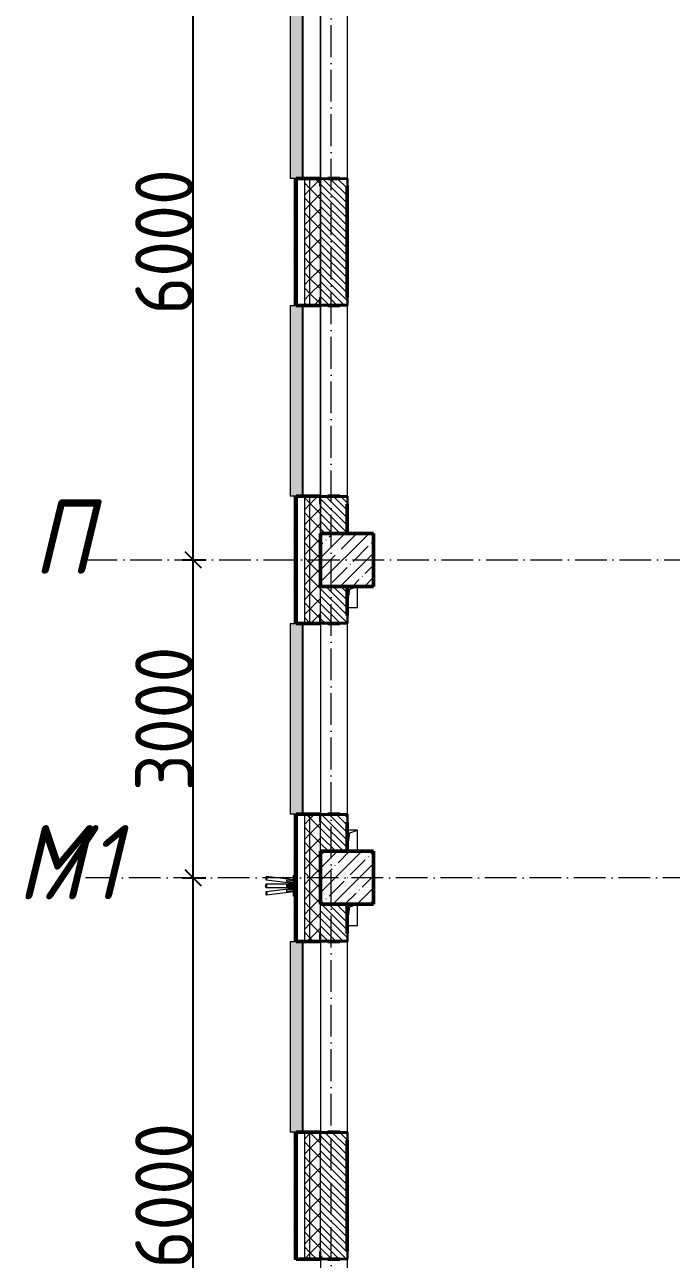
# Model space of a CAD drawing. Header units: millimetres. Extents: x -12989 to 629078, y -109036 to 555275.
# Drawn here: x 511324 to 517429, y 110665 to 122315 of the extents above; entities that cross this region are included whole.
import ezdxf

# ---------------------------------------------------------------- set-up
doc = ezdxf.new("R2010")
doc.units = ezdxf.units.MM
doc.linetypes.add('50_200_ШТРИХ_1Т_ш5_п1_п1_', pattern=[700, 500, -100, 0, -100])
for name, color, linetype, lineweight in [('A-____-____-DIMS', 7, 'Continuous', 9), ('A-GENM-____-MCUT', 7, 'Continuous', 25), ('A-GENM-____-OTLN', 7, 'Continuous', 9), ('A-GENM-____-OTLN-1', 7, 'Continuous', 25), ('A-GLAZ-____-OTLN', 7, 'Continuous', 9), ('A-WALL-____-MCUT-2', 7, 'Continuous', 50), ('A-WALL-____-MCUT-3', 7, 'Continuous', 9), ('A-WALL-____-OTLN', 7, 'Continuous', 9), ('A-WALL-____-PATT-1', 7, 'Continuous', 9), ('A-WALL-FNSH-MCUT-1', 7, 'Continuous', 9), ('S-COLS-____-MCUT', 7, 'Continuous', 50), ('S-COLS-____-OTLN', 7, 'Continuous', 9), ('S-GRID-____-IDEN', 7, 'Continuous', 9), ('S-GRID-____-OTLN-1', 7, '50_200_ШТРИХ_1Т_ш5_п1_п1_', 9)]:
    doc.layers.add(name, color=color, linetype=linetype, lineweight=lineweight)
doc.layers.add('A-GLAZ-____-OTLN-1', color=7, linetype='Continuous', lineweight=9, true_color=0xc0c0c0)
doc.styles.add('ISOCPEUR_I', font='isocpeui.ttf', dxfattribs={"width": 0.9, "height": 2.5})
doc.styles.add('ISOCPEUR_I_9', font='isocpeui.ttf', dxfattribs={"width": 0.9, "height": 250})
doc.styles.add('СПДС', font='isocpeur.ttf', dxfattribs={"width": 0.9})
doc.dimstyles.new('ISO-2_5_0_9К_БОЛЬШОЙ_ОСИ', dxfattribs={"dimscale": 304.8, "dimtxt": 248.995294, "dimasz": 0.492126, "dimexe": 0.393701, "dimexo": 0, "dimgap": 0, "dimtad": 1, "dimdec": 0, "dimzin": 0, "dimdsep": 46, "dimtxsty": 'ISOCPEUR_I_9', "dimblk1": 'OBLIQUE', "dimblk2": 'OBLIQUE', "dimsah": 1, "dimcen": 0.09, "dimdle": 0.393701, "dimazin": 0, "dimtfac": 1, "dimtdec": 4, "dimtix": 1, "dimtmove": 0, "dimatfit": 3, "dimfxl": 1, "dimtvp": 1, "dimtolj": 1, "dimtzin": 0, "dimarcsym": 2})
pattern_1 = [(45, (516567.8, 90784.41), (-70.71068, 70.71068), []), (135, (516567.8, 90784.41), (-70.71068, -70.71068), [])]
pattern_2 = [(135, (516567.8, 90784.41), (-35.35534, -35.35534), [])]
pattern_3 = [(45, (516567.8, 90784.41), (-85.5366, 85.5366), []), (45, (516624.82, 90784.41), (-85.5366, 85.5366), [])]

# ---------------------------------------------------------------- blocks, each defined once
blk = doc.blocks.new('BSC_Колонна _Прямоугольная - 500х500-V38-АР1_План отверстий 2 этажа в осях 1-64_А-ГГ')
at = {"layer": 'S-COLS-____-OTLN'}
h = blk.add_hatch(dxfattribs=at)
h.set_pattern_fill('FP_67', color=256, style=0, pattern_type=2)
h.set_pattern_definition([(45, (2200, -26481.04), (-114.0493, 114.0493), []), (45, (2314.05, -26481.04), (-114.0493, 114.0493), [201.613, -40.323, 3.353, -36.97])])
h.paths.add_polyline_path([(-250, -250), (250, -250), (250, 250), (-250, 250), (-250, 55)], flags=0)
at = {"layer": 'S-COLS-____-MCUT'}
for p, q in [((250, 250), (-250, 250)), ((-250, 250), (-250, -250)), ((250, -250), (250, 250)), ((-250, -250), (250, -250))]:
    blk.add_line(p, q, dxfattribs=at)
blk = doc.blocks.new('BSC_Колонна _Прямоугольная - 500х500-V44-АР1_План отверстий 2 этажа в осях 1-64_А-ГГ')
at = {"layer": 'S-COLS-____-OTLN'}
h = blk.add_hatch(dxfattribs=at)
h.set_pattern_fill('FP_73', color=256, style=0, pattern_type=2)
h.set_pattern_definition([(45, (2200, -23481.04), (-114.0493, 114.0493), []), (45, (2314.05, -23481.04), (-114.0493, 114.0493), [201.613, -40.323, 3.353, -36.97])])
h.paths.add_polyline_path([(-250, -250), (250, -250), (250, 250), (-250, 250)], flags=0)
at = {"layer": 'S-COLS-____-MCUT'}
for p, q in [((250, 250), (-250, 250)), ((-250, 250), (-250, -250)), ((250, -250), (250, 250)), ((-250, -250), (250, -250))]:
    blk.add_line(p, q, dxfattribs=at)
blk = doc.blocks.new('Фахверк_СКБ_Уголок - 250_2700-27497298-АР1_План отверстий 2 этажа в осях 1-64_А-ГГ')
at = {"layer": 'A-GENM-____-MCUT'}
for p, q in [((200, 181), (125, 181)), ((125, 181), (125, 106)), ((131, 106), (131, 175)), ((131, 175), (200, 175)), ((200, 175), (200, 181)), ((125, 106), (131, 106)), ((131, -6), (125, -6)), ((125, -6), (125, -81)), ((125, -81), (200, -81)), ((131, -75), (131, -6)), ((200, -75), (131, -75)), ((200, -81), (200, -75))]:
    blk.add_line(p, q, dxfattribs=at)
blk = doc.blocks.new('AR_Отверстие прямоугольное _в плите_ - AR_Отверстие прямоугольное _в плите_-30510733-АР1_План отверстий 2 этажа в осях 1-64_А-ГГ')
at = {"layer": 'A-GENM-____-OTLN'}
for p, q in [((-50, -100), (-25, 75)), ((-25, 75), (50, 100)), ((50, -100), (50, 100)), ((-50, -100), (50, -100))]:
    blk.add_line(p, q, dxfattribs=at)
blk = doc.blocks.new('AR_Отверстие прямоугольное _в плите_ - AR_Отверстие прямоугольное _в плите_-V158-АР1_План отверстий 2 этажа в осях 1-64_А-ГГ')
at = {"layer": 'A-GENM-____-OTLN'}
for p, q in [((50, 100), (-50, 100)), ((-50, -100), (-25, 75)), ((-25, 75), (50, 100)), ((50, -100), (50, 100))]:
    blk.add_line(p, q, dxfattribs=at)
blk = doc.blocks.new('Отлив_СКБ - Отлив витража_120_НВФ-31885689-АР1_План отверстий 2 этажа в осях 1-64_А-ГГ')
at = {"layer": 'A-GLAZ-____-OTLN-1'}
for points in [[(1800, 2), (1800, 120), (0, 120), (0, 2), (1103, 2)], [(1103, 0), (1800, 0), (1800, 2), (0, 2), (0, 0)]]:
    blk.add_hatch(color=256, dxfattribs=at).paths.add_polyline_path(points, flags=0)
at = {"layer": 'A-GLAZ-____-OTLN'}
for p, q in [((0, 83), (0, 120)), ((1800, 120), (0, 120)), ((1800, 120), (1800, 83)), ((0, 2), (1800, 2)), ((1800, 0), (0, 0))]:
    blk.add_line(p, q, dxfattribs=at)
blk = doc.blocks.new('Указатель_Флаги_По грани - Указатель_Флаги_По грани-31763482-АР1_План отверстий 2 этажа в осях 1-64_А-ГГ')
at = {"layer": 'A-GENM-____-OTLN'}
for p, q in [((-2963, 23463), (-2705, 23431)), ((-2705, 23421), (-2963, 23421)), ((-2705, 23461), (-2959, 23492)), ((-2769, 23449), (-2705, 23441)), ((-2705, 23451), (-2768, 23459)), ((-2705, 23307), (-2705, 23505)), ((-2705, 23505), (-2700, 23505)), ((-2963, 23391), (-2705, 23391)), ((-2705, 23381), (-2963, 23349)), ((-2959, 23320), (-2705, 23351)), ((-2705, 23411), (-2769, 23411)), ((-2769, 23401), (-2705, 23401)), ((-2705, 23371), (-2769, 23363)), ((-2768, 23353), (-2705, 23361)), ((-2700, 23307), (-2705, 23307))]:
    blk.add_line(p, q, dxfattribs=at)
for centre, major_axis, start_param, end_param in [((-2963, 23406), (0, 15), 4.712389, 7.853982), ((-2961, 23478), (1.8, 14.9), 1.570796, 4.712389), ((-2961, 23478), (1.8, 14.9), 4.712389, 7.853982), ((-2963, 23406), (0, 15), 1.570796, 4.712389), ((-2961, 23335), (-1.8, 14.9), 4.712389, 7.853982), ((-2961, 23335), (-1.8, 14.9), 1.570796, 4.712389)]:
    blk.add_ellipse(centre, major_axis=major_axis, ratio=0.422618, start_param=start_param, end_param=end_param, dxfattribs=at)
for points, knots in [([(-2768, 23459), (-2768, 23459), (-2768, 23459), (-2769, 23459), (-2770, 23459), (-2771, 23458), (-2771, 23458), (-2772, 23456), (-2773, 23455), (-2773, 23454)], [0.5555556, 0.5555556, 0.5555556, 0.5555556, 0.5833333, 0.6111111, 0.6666667, 0.7222222, 0.7777778, 0.8888889, 1, 1, 1, 1]), ([(-2773, 23454), (-2773, 23454), (-2773, 23452), (-2772, 23451), (-2772, 23450), (-2771, 23450), (-2770, 23449), (-2770, 23449), (-2769, 23449), (-2769, 23449)], [0, 0, 0, 0, 0.1111111, 0.2222222, 0.2777778, 0.3333333, 0.3888889, 0.4166667, 0.4444444, 0.4444444, 0.4444444, 0.4444444]), ([(-2769, 23411), (-2769, 23411), (-2770, 23411), (-2770, 23411), (-2770, 23411), (-2771, 23411), (-2771, 23410), (-2772, 23409), (-2773, 23408), (-2773, 23407), (-2773, 23406)], [0.5555556, 0.5555556, 0.5555556, 0.5555556, 0.5833333, 0.6111111, 0.6388889, 0.6666667, 0.7222222, 0.7777778, 0.8888889, 1, 1, 1, 1]), ([(-2773, 23406), (-2773, 23405), (-2773, 23404), (-2772, 23403), (-2772, 23402), (-2771, 23401), (-2770, 23401), (-2770, 23401), (-2769, 23401), (-2769, 23401)], [0, 0, 0, 0, 0.1111111, 0.2222222, 0.2777778, 0.3333333, 0.3888889, 0.4166667, 0.4444444, 0.4444444, 0.4444444, 0.4444444]), ([(-2769, 23363), (-2769, 23363), (-2770, 23363), (-2770, 23363), (-2771, 23363), (-2772, 23362), (-2772, 23361), (-2773, 23360), (-2773, 23358), (-2773, 23358)], [0.5555556, 0.5555556, 0.5555556, 0.5555556, 0.5833333, 0.6111111, 0.6666667, 0.7222222, 0.7777778, 0.8888889, 1, 1, 1, 1]), ([(-2773, 23358), (-2773, 23357), (-2772, 23356), (-2771, 23355), (-2771, 23354), (-2770, 23353), (-2769, 23353), (-2768, 23353), (-2768, 23353), (-2768, 23353)], [0, 0, 0, 0, 0.1111111, 0.2222222, 0.2777778, 0.3333333, 0.3888889, 0.4166667, 0.4444444, 0.4444444, 0.4444444, 0.4444444])]:
    blk.add_open_spline(points, degree=3, knots=knots, dxfattribs=at)
blk = doc.blocks.new('_Oblique')
at = {"color": 0, "linetype": 'ByBlock', "lineweight": -2}
blk.add_line((-0.5, -0.5), (0.5, 0.5), dxfattribs=at)
blk = doc.blocks.new('*D2950')
at = {"layer": 'A-____-____-DIMS', "color": 0, "lineweight": -2, "transparency": 16777216}
for p, q in [((280119, -69502), (280119, -63262)), ((280013, -63382), (280239, -63382)), ((280013, -69382), (280239, -69382))]:
    blk.add_line(p, q, dxfattribs=at)
at = {"layer": 'Defpoints', "color": 0, "transparency": 16777216}
for p in [(280013, -63382), (280119, -63382), (280013, -69382)]:
    blk.add_point(p, dxfattribs=at)
at = {"layer": 'A-____-____-DIMS', "color": 0, "lineweight": -2, "transparency": 16777216, "xscale": 150, "yscale": 150, "zscale": 150}
for p, rotation in [((280119, -63382), 90), ((280119, -69382), 270)]:
    blk.add_blockref('_Oblique', p, dxfattribs=dict(at, rotation=rotation))
at = {"layer": 'A-____-____-DIMS', "color": 0, "transparency": 16777216, "insert": (279845, -66382), "char_height": 548.6, "attachment_point": 5, "rotation": 90, "style": 'СПДС'}
blk.add_mtext('\\A1;6000', dxfattribs=at)
blk = doc.blocks.new('*D2951')
at = {"layer": 'A-____-____-DIMS', "color": 0, "lineweight": -2, "transparency": 16777216}
for p, q in [((280119, -63502), (280119, -60262)), ((280013, -60382), (280239, -60382)), ((280013, -63382), (280239, -63382))]:
    blk.add_line(p, q, dxfattribs=at)
at = {"layer": 'Defpoints', "color": 0, "transparency": 16777216}
for p in [(280013, -60382), (280119, -60382), (280013, -63382)]:
    blk.add_point(p, dxfattribs=at)
at = {"layer": 'A-____-____-DIMS', "color": 0, "lineweight": -2, "transparency": 16777216, "xscale": 150, "yscale": 150, "zscale": 150}
for p, rotation in [((280119, -60382), 90), ((280119, -63382), 270)]:
    blk.add_blockref('_Oblique', p, dxfattribs=dict(at, rotation=rotation))
at = {"layer": 'A-____-____-DIMS', "color": 0, "transparency": 16777216, "insert": (279845, -61882), "char_height": 548.6, "attachment_point": 5, "rotation": 90, "style": 'СПДС'}
blk.add_mtext('\\A1;3000', dxfattribs=at)
blk = doc.blocks.new('*D2952')
at = {"layer": 'A-____-____-DIMS', "color": 0, "lineweight": -2, "transparency": 16777216}
for p, q in [((280119, -60502), (280119, -54262)), ((280013, -54382), (280239, -54382)), ((280013, -60382), (280239, -60382))]:
    blk.add_line(p, q, dxfattribs=at)
at = {"layer": 'Defpoints', "color": 0, "transparency": 16777216}
for p in [(280013, -54382), (280119, -54382), (280013, -60382)]:
    blk.add_point(p, dxfattribs=at)
at = {"layer": 'A-____-____-DIMS', "color": 0, "lineweight": -2, "transparency": 16777216, "xscale": 150, "yscale": 150, "zscale": 150}
for p, rotation in [((280119, -54382), 90), ((280119, -60382), 270)]:
    blk.add_blockref('_Oblique', p, dxfattribs=dict(at, rotation=rotation))
at = {"layer": 'A-____-____-DIMS', "color": 0, "transparency": 16777216, "insert": (279845, -57382), "char_height": 548.6, "attachment_point": 5, "rotation": 90, "style": 'СПДС'}
blk.add_mtext('\\A1;6000', dxfattribs=at)
blk = doc.blocks.new('3эт')
at = {"layer": 'S-GRID-____-OTLN-1', "color": 251, "ltscale": 0.6, "true_color": 0x636466}
for p, q in [((281420.7, -91346.1), (281420.7, -36982.5)), ((279101.9, -60382.4), (310478.4, -60382.4)), ((310478.4, -63382.4), (279101.9, -63382.4))]:
    blk.add_line(p, q, dxfattribs=at)
at = {"layer": 'S-GRID-____-IDEN', "char_height": 700, "attachment_point": 1, "style": 'ISOCPEUR_I'}
for s, insert, width in [('\\fISOCPEUR|b0|i1|c204|p34|;\\W.9;П', (278606.7, -59814.8), 223.671), ('\\fISOCPEUR|b0|i1|c204|p34|;\\W.9;М', (278457.1, -62885.4), 252.532), ('/1', (278665.5, -62885.4), 346.329)]:
    blk.add_mtext(s, dxfattribs=dict(at, insert=insert, width=width))
at = {"layer": 'A-____-____-DIMS'}
for base, p1, p2, override, picture, middle in [((280119.3, -54382.4), (280013.2, -60382.4), (280013.2, -54382.4), {"dimtxt": 1.8, "dimpost": '<>', "dimtxsty": 'СПДС', "dimfxl": 6000}, '*D2952', (279845, -57382.4)), ((280119.3, -60382.4), (280013.2, -63382.4), (280013.2, -60382.4), {"dimtxt": 1.8, "dimpost": '<>', "dimtxsty": 'СПДС', "dimfxl": 3000}, '*D2951', (279845, -61882.4)), ((280119.3, -63382.4), (280013.2, -69382.4), (280013.2, -63382.4), {"dimtxt": 1.8, "dimpost": '<>', "dimtxsty": 'СПДС', "dimfxl": 6000}, '*D2950', (279845, -66382.4))]:
    dim = blk.add_linear_dim(base=base, p1=p1, p2=p2, angle=90, dimstyle='ISO-2_5_0_9К_БОЛЬШОЙ_ОСИ', override=override, dxfattribs=at)
    dim.commit()
    dim.dimension.update_dxf_attribs({"geometry": picture, "text_midpoint": middle})

msp = doc.modelspace()

# ---------------------------------------------------------------- hatches: boundary and pattern name
at = {"layer": 'A-WALL-____-PATT-1'}
h = msp.add_hatch(dxfattribs=at)
h.set_pattern_fill('FP_1', color=256, style=0, pattern_type=2)
h.set_pattern_definition(pattern_1)
h.paths.add_polyline_path([(513967.7976, 117515.4504), (514017.7976, 117515.4504), (514017.7976, 117865.4504), (513967.7976, 117865.4504)], flags=0)
h.paths.add_polyline_path([(513967.7976, 119665.4504), (514017.7976, 119665.4504), (514017.7976, 120865.4504), (513967.7976, 120865.4504)], flags=0)
h.paths.add_polyline_path([(513967.7976, 122665.4504), (514017.7976, 122665.4504), (514017.7976, 123015.4504), (513967.7976, 123015.4504)], flags=0)
h = msp.add_hatch(dxfattribs=at)
h.set_pattern_fill('FP_1', color=256, style=0, pattern_type=2)
h.set_pattern_definition(pattern_1)
h.paths.add_polyline_path([(514117.7976, 117515.4504), (514117.7976, 117790.4504), (514111.7976, 117790.4504), (514111.7976, 117865.4504), (514017.7976, 117865.4504), (514017.7976, 117515.4504), (514111.7976, 117515.4504)], flags=0)
h.paths.add_polyline_path([(514111.7976, 119665.4504), (514111.7976, 119740.4504), (514117.7976, 119740.4504), (514117.7976, 120790.4504), (514111.7976, 120790.4504), (514111.7976, 120865.4504), (514017.7976, 120865.4504), (514017.7976, 119665.4504)], flags=0)
h.paths.add_polyline_path([(514111.7976, 122665.4504), (514111.7976, 122740.4504), (514117.7976, 122740.4504), (514117.7976, 123015.4504), (514017.7976, 123015.4504), (514017.7976, 122665.4504)], flags=0)
h = msp.add_hatch(dxfattribs=at)
h.set_pattern_fill('FP_6', color=256, style=0, pattern_type=2)
h.set_pattern_definition(pattern_2)
h.paths.add_polyline_path([(514367.7976, 117515.4504), (514367.7976, 117859.4504), (514298.7976, 117859.4504), (514298.7976, 117865.4504), (514186.7976, 117865.4504), (514186.7976, 117859.4504), (514117.7976, 117859.4504), (514117.7976, 117515.4504)], flags=0)
h.paths.add_polyline_path([(514298.7976, 119665.4504), (514298.7976, 119671.4504), (514367.7976, 119671.4504), (514367.7976, 120859.4504), (514298.7976, 120859.4504), (514298.7976, 120865.4504), (514186.7976, 120865.4504), (514186.7976, 120859.4504), (514117.7976, 120859.4504), (514117.7976, 119671.4504), (514186.7976, 119671.4504), (514186.7976, 119665.4504)], flags=0)
h.paths.add_polyline_path([(514298.7976, 122665.4504), (514298.7976, 122671.4504), (514367.7976, 122671.4504), (514367.7976, 123015.4504), (514117.7976, 123015.4504), (514117.7976, 122671.4504), (514186.7976, 122671.4504), (514186.7976, 122665.4504)], flags=0)
h = msp.add_hatch(dxfattribs=at)
h.set_pattern_fill('FP_3', color=256, style=0, pattern_type=2)
h.set_pattern_definition(pattern_3)
h.paths.add_polyline_path([(513887.7976, 117590.4504), (513887.7976, 117865.4504), (513867.7976, 117865.4504), (513867.7976, 117590.4504)], flags=0)
h.paths.add_polyline_path([(513867.7976, 119665.4504), (513887.7976, 119665.4504), (513887.7976, 120865.4504), (513867.7976, 120865.4504)], flags=0)
h.paths.add_polyline_path([(513887.7976, 122665.4504), (513887.7976, 122845.4504), (513867.7976, 122845.4504), (513867.7976, 122665.4504)], flags=0)
h = msp.add_hatch(dxfattribs=at)
h.set_pattern_fill('FP_3', color=256, style=0, pattern_type=2)
h.set_pattern_definition(pattern_3)
h.paths.add_polyline_path([(513867.7976, 100300.4504), (513887.7976, 100300.4504), (513887.7976, 102615.4504), (513867.7976, 102615.4504), (513867.7976, 101840.245)], flags=0)
h.paths.add_polyline_path([(513887.7976, 104415.4504), (513887.7976, 105865.4504), (513867.7976, 105865.4504), (513867.7976, 104415.4504)], flags=0)
h.paths.add_polyline_path([(513887.7976, 107665.4504), (513887.7976, 108865.4504), (513867.7976, 108865.4504), (513867.7976, 107665.4504)], flags=0)
h.paths.add_polyline_path([(513867.7976, 110665.4504), (513887.7976, 110665.4504), (513887.7976, 111865.4504), (513867.7976, 111865.4504)], flags=0)
h.paths.add_polyline_path([(513887.7976, 113665.4504), (513887.7976, 114865.4504), (513867.7976, 114865.4504), (513867.7976, 113665.4504)], flags=0)
h.paths.add_polyline_path([(513887.7976, 116665.4504), (513887.7976, 117590.4504), (513867.7976, 117590.4504), (513867.7976, 116665.4504)], flags=0)
h = msp.add_hatch(dxfattribs=at)
h.set_pattern_fill('FP_1', color=256, style=0, pattern_type=2)
h.set_pattern_definition(pattern_1)
h.paths.add_polyline_path([(514017.7976, 100300.4504), (514017.7976, 102615.4504), (513967.7976, 102615.4504), (513967.7976, 100300.4504)], flags=0)
h.paths.add_polyline_path([(514017.7976, 104415.4504), (514017.7976, 105865.4504), (513967.7976, 105865.4504), (513967.7976, 104415.4504)], flags=0)
h.paths.add_polyline_path([(514017.7976, 107665.4504), (514017.7976, 108865.4504), (513967.7976, 108865.4504), (513967.7976, 107665.4504)], flags=0)
h.paths.add_polyline_path([(513967.7976, 110665.4504), (514017.7976, 110665.4504), (514017.7976, 111865.4504), (513967.7976, 111865.4504)], flags=0)
h.paths.add_polyline_path([(514017.7976, 113665.4504), (514017.7976, 114865.4504), (513967.7976, 114865.4504), (513967.7976, 113665.4504)], flags=0)
h.paths.add_polyline_path([(514017.7976, 116665.4504), (514017.7976, 117515.4504), (513967.7976, 117515.4504), (513967.7976, 116665.4504)], flags=0)
h = msp.add_hatch(dxfattribs=at)
h.set_pattern_fill('FP_1', color=256, style=0, pattern_type=2)
h.set_pattern_definition(pattern_1)
h.paths.add_polyline_path([(514017.7976, 100300.4504), (514117.7976, 100300.4504), (514117.7976, 102540.4504), (514111.7976, 102540.4504), (514111.7976, 102615.4504), (514017.7976, 102615.4504), (514017.7976, 100315.4504)], flags=0)
h.paths.add_polyline_path([(514111.7976, 104415.4504), (514111.7976, 104490.4504), (514117.7976, 104490.4504), (514117.7976, 105790.4504), (514111.7976, 105790.4504), (514111.7976, 105865.4504), (514017.7976, 105865.4504), (514017.7976, 104415.4504)], flags=0)
h.paths.add_polyline_path([(514111.7976, 107665.4504), (514111.7976, 107740.4504), (514117.7976, 107740.4504), (514117.7976, 108790.4504), (514111.7976, 108790.4504), (514111.7976, 108865.4504), (514017.7976, 108865.4504), (514017.7976, 107665.4504)], flags=0)
h.paths.add_polyline_path([(514017.7976, 110665.4504), (514111.7976, 110665.4504), (514111.7976, 110740.4504), (514117.7976, 110740.4504), (514117.7976, 111790.4504), (514111.7976, 111790.4504), (514111.7976, 111865.4504), (514017.7976, 111865.4504), (514017.7976, 110671.4504)], flags=0)
h.paths.add_polyline_path([(514111.7976, 113665.4504), (514111.7976, 113740.4504), (514117.7976, 113740.4504), (514117.7976, 114790.4504), (514111.7976, 114790.4504), (514111.7976, 114865.4504), (514017.7976, 114865.4504), (514017.7976, 113665.4504)], flags=0)
h.paths.add_polyline_path([(514017.7976, 116665.4504), (514111.7976, 116665.4504), (514111.7976, 116740.4504), (514117.7976, 116740.4504), (514117.7976, 117515.4504), (514017.7976, 117515.4504), (514017.7976, 116671.4504)], flags=0)
h = msp.add_hatch(dxfattribs=at)
h.set_pattern_fill('FP_6', color=256, style=0, pattern_type=2)
h.set_pattern_definition(pattern_2)
h.paths.add_polyline_path([(514117.7976, 114515.4504), (514367.7976, 114515.4504), (514367.7976, 114859.4504), (514298.7976, 114859.4504), (514298.7976, 114865.4504), (514186.7976, 114865.4504), (514186.7976, 114859.4504), (514117.7976, 114859.4504), (514117.7976, 114740.1549)], flags=0)
h.paths.add_polyline_path([(514298.7976, 116665.4504), (514298.7976, 116671.4504), (514367.7976, 116671.4504), (514367.7976, 117015.4504), (514117.7976, 117015.4504), (514117.7976, 116671.4504), (514186.7976, 116671.4504), (514186.7976, 116665.4504)], flags=0)
h = msp.add_hatch(dxfattribs=at)
h.set_pattern_fill('FP_6', color=256, style=0, pattern_type=2)
h.set_pattern_definition(pattern_2)
h.paths.add_polyline_path([(514117.7976, 108515.4504), (514367.7976, 108515.4504), (514367.7976, 108859.4504), (514298.7976, 108859.4504), (514298.7976, 108865.4504), (514186.7976, 108865.4504), (514186.7976, 108859.4504), (514117.7976, 108859.4504), (514117.7976, 108720.1969)], flags=0)
h.paths.add_polyline_path([(514298.7976, 110665.4504), (514298.7976, 110671.4504), (514367.7976, 110671.4504), (514367.7976, 111859.4504), (514298.7976, 111859.4504), (514298.7976, 111865.4504), (514186.7976, 111865.4504), (514186.7976, 111859.4504), (514117.7976, 111859.4504), (514117.7976, 110671.4504), (514186.7976, 110671.4504), (514186.7976, 110665.4504)], flags=0)
h.paths.add_polyline_path([(514298.7976, 113665.4504), (514298.7976, 113671.4504), (514367.7976, 113671.4504), (514367.7976, 114015.4504), (514117.7976, 114015.4504), (514117.7976, 113671.4504), (514186.7976, 113671.4504), (514186.7976, 113665.4504)], flags=0)

# ---------------------------------------------------------------- linework, layer by layer
at = {"layer": 'A-WALL-____-MCUT-2'}
for p, q in [((514111.7976, 120865.4504), (513887.7976, 120865.4504)), ((513887.7976, 120865.4504), (513887.7976, 119665.4504)), ((513887.7976, 119665.4504), (513887.7976, 120865.4504)), ((514298.7976, 120865.4504), (514186.7976, 120865.4504)), ((514367.7976, 119740.4504), (514367.7976, 120790.4504)), ((513887.7976, 119665.4504), (514111.7976, 119665.4504)), ((514186.7976, 119665.4504), (514298.7976, 119665.4504)), ((514111.7976, 117865.4504), (513887.7976, 117865.4504)), ((513887.7976, 117590.4504), (513887.7976, 117865.4504)), ((513887.7976, 116665.4504), (513887.7976, 117865.4504)), ((514298.7976, 117865.4504), (514186.7976, 117865.4504)), ((514367.7976, 117515.4504), (514367.7976, 117790.4504)), ((514367.7976, 116740.4504), (514367.7976, 117015.4504)), ((513887.7976, 116665.4504), (514111.7976, 116665.4504)), ((514186.7976, 116665.4504), (514298.7976, 116665.4504)), ((514111.7976, 114865.4504), (513887.7976, 114865.4504)), ((513887.7976, 114865.4504), (513887.7976, 113665.4504)), ((514298.7976, 114865.4504), (514186.7976, 114865.4504)), ((514367.7976, 114515.4504), (514367.7976, 114790.4504)), ((514367.7976, 113740.4504), (514367.7976, 114015.4504)), ((513887.7976, 113665.4504), (514111.7976, 113665.4504)), ((514186.7976, 113665.4504), (514298.7976, 113665.4504)), ((514111.7976, 111865.4504), (513887.7976, 111865.4504)), ((513887.7976, 111865.4504), (513887.7976, 110665.4504)), ((514298.7976, 111865.4504), (514186.7976, 111865.4504)), ((514367.7976, 110740.4504), (514367.7976, 111790.4504)), ((513887.7976, 110665.4504), (514111.7976, 110665.4504)), ((514186.7976, 110665.4504), (514298.7976, 110665.4504))]:
    msp.add_line(p, q, dxfattribs=at)
at = {"layer": 'A-WALL-____-MCUT-3'}
for p, q in [((513967.7976, 119665.4504), (513967.7976, 120865.4504)), ((514017.7976, 119665.4504), (514017.7976, 120865.4504)), ((514117.7976, 120790.4504), (514117.7976, 119740.4504)), ((514117.7976, 119740.4504), (514117.7976, 120790.4504)), ((513967.7976, 116665.4504), (513967.7976, 117865.4504)), ((514017.7976, 116665.4504), (514017.7976, 117865.4504)), ((514117.7976, 117790.4504), (514117.7976, 117515.4504)), ((514117.7976, 117515.4504), (514117.7976, 117790.4504)), ((514117.7976, 116740.4504), (514117.7976, 117015.4504)), ((513967.7976, 113665.4504), (513967.7976, 114865.4504)), ((514017.7976, 113665.4504), (514017.7976, 114865.4504)), ((514117.7976, 114515.4504), (514117.7976, 114790.4504)), ((514117.7976, 113740.4504), (514117.7976, 114015.4504)), ((513967.7976, 110665.4504), (513967.7976, 111865.4504)), ((514017.7976, 110665.4504), (514017.7976, 111865.4504)), ((514117.7976, 110740.4504), (514117.7976, 111790.4504))]:
    msp.add_line(p, q, dxfattribs=at)
at = {"layer": 'A-WALL-____-OTLN'}
for p, q in [((514117.7976, 120865.4504), (514117.7976, 122665.4504)), ((514117.7976, 122665.4504), (514117.7976, 120865.4504)), ((514367.7976, 122665.4504), (514367.7976, 120865.4504)), ((514117.7976, 117865.4504), (514117.7976, 119665.4504)), ((514117.7976, 119665.4504), (514117.7976, 117865.4504)), ((514367.7976, 119665.4504), (514367.7976, 117865.4504)), ((514117.7976, 116665.4504), (514117.7976, 114865.4504)), ((514367.7976, 116665.4504), (514367.7976, 114865.4504)), ((514117.7976, 113665.4504), (514117.7976, 111865.4504)), ((514367.7976, 113665.4504), (514367.7976, 111865.4504)), ((514117.7976, 110665.4504), (514117.7976, 108865.4504)), ((514367.7976, 110665.4504), (514367.7976, 108865.4504))]:
    msp.add_line(p, q, dxfattribs=at)
at = {"layer": 'A-WALL-FNSH-MCUT-1'}
for p, q in [((513867.7976, 120865.4504), (513867.7976, 119665.4504)), ((513887.7976, 120865.4504), (513867.7976, 120865.4504)), ((513867.7976, 119665.4504), (513887.7976, 119665.4504)), ((513867.7976, 117865.4504), (513867.7976, 117590.4504)), ((513887.7976, 117865.4504), (513867.7976, 117865.4504)), ((513867.7976, 117590.4504), (513867.7976, 116665.4504)), ((513867.7976, 116665.4504), (513887.7976, 116665.4504)), ((513867.7976, 114865.4504), (513867.7976, 113665.4504)), ((513887.7976, 114865.4504), (513867.7976, 114865.4504)), ((513867.7976, 113665.4504), (513887.7976, 113665.4504)), ((513867.7976, 111865.4504), (513867.7976, 110665.4504)), ((513887.7976, 111865.4504), (513867.7976, 111865.4504)), ((513867.7976, 110665.4504), (513887.7976, 110665.4504))]:
    msp.add_line(p, q, dxfattribs=at)

# ---------------------------------------------------------------- block references
msp.add_blockref('3эт', (232797.0902, 177647.8646))
at = {"layer": 'A-GENM-____-OTLN'}
for name, p in [('AR_Отверстие прямоугольное _в плите_ - AR_Отверстие прямоугольное _в плите_-30510733-АР1_План отверстий 2 этажа в осях 1-64_А-ГГ', (514417.7976, 116915.4504)), ('AR_Отверстие прямоугольное _в плите_ - AR_Отверстие прямоугольное _в плите_-V158-АР1_План отверстий 2 этажа в осях 1-64_А-ГГ', (514417.7976, 114615.4504)), ('Указатель_Флаги_По грани - Указатель_Флаги_По грани-31763482-АР1_План отверстий 2 этажа в осях 1-64_А-ГГ', (516567.7976, 90784.4085)), ('AR_Отверстие прямоугольное _в плите_ - AR_Отверстие прямоугольное _в плите_-30510733-АР1_План отверстий 2 этажа в осях 1-64_А-ГГ', (514417.7976, 113915.4504))]:
    msp.add_blockref(name, p, dxfattribs=at)
at = {"layer": 'A-GENM-____-OTLN-1'}
for p, rotation in [((514192.7976, 120990.4504), 269.9999999999999), ((514292.7976, 119540.4504), 89.99999999999991), ((514192.7976, 117990.4504), 269.9999999999999), ((514292.7976, 116540.4504), 89.99999999999991), ((514192.7976, 114990.4504), 269.9999999999999), ((514292.7976, 113540.4504), 89.99999999999991), ((514192.7976, 111990.4504), 269.9999999999999), ((514292.7976, 110540.4504), 89.99999999999991)]:
    msp.add_blockref('Фахверк_СКБ_Уголок - 250_2700-27497298-АР1_План отверстий 2 этажа в осях 1-64_А-ГГ', p, dxfattribs=dict(at, rotation=rotation))
at = {"layer": 'A-GLAZ-____-OTLN', "rotation": 90}
for p in [(513950.7976, 120865.4504), (513950.7976, 117865.4504), (513950.7976, 114865.4504), (513950.7976, 111865.4504)]:
    msp.add_blockref('Отлив_СКБ - Отлив витража_120_НВФ-31885689-АР1_План отверстий 2 этажа в осях 1-64_А-ГГ', p, dxfattribs=at)
at = {"layer": 'S-COLS-____-OTLN'}
for name, p in [('BSC_Колонна _Прямоугольная - 500х500-V38-АР1_План отверстий 2 этажа в осях 1-64_А-ГГ', (514367.7976, 117265.4504)), ('BSC_Колонна _Прямоугольная - 500х500-V44-АР1_План отверстий 2 этажа в осях 1-64_А-ГГ', (514367.7976, 114265.4504))]:
    msp.add_blockref(name, p, dxfattribs=at)

doc.saveas('drawing.dxf')
